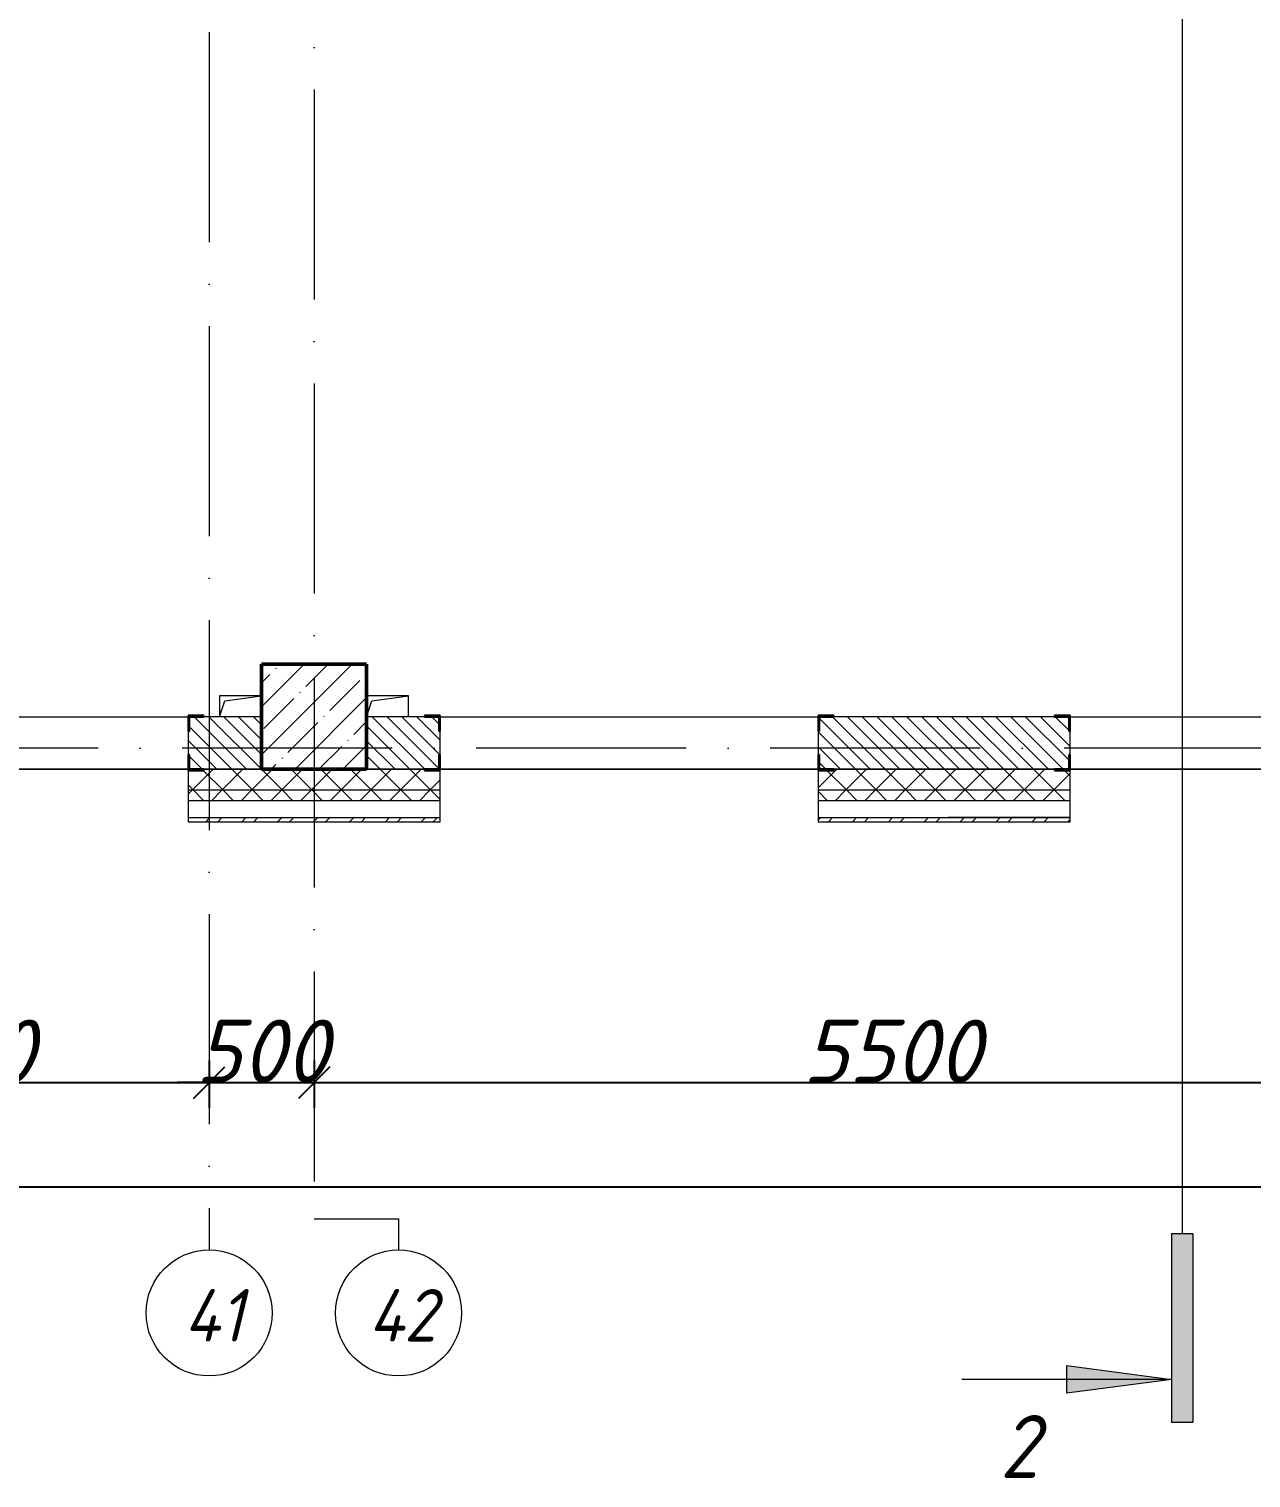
# Model space of a CAD drawing. Header units: millimetres. Extents: x -537608 to 253996, y -217170 to 186033.
# Drawn here: x -122543 to -116724, y 146346 to 153246 of the extents above; entities that cross this region are included whole.
import ezdxf

# ---------------------------------------------------------------- set-up
doc = ezdxf.new("R2010")
doc.units = ezdxf.units.MM
doc.linetypes.add('50_200_ШТРИХ_1Т_ш5_п1_п1_', pattern=[1400, 1000, -200, 0, -200])
for name, color, linetype, lineweight in [('A-____-____-DIMS', 7, 'Continuous', 9), ('A-GENM-____-MCUT', 7, 'Continuous', 25), ('A-GENM-____-OTLN', 7, 'Continuous', 9), ('A-GENM-____-OTLN-1', 7, 'Continuous', 25), ('A-WALL-____-MCUT', 7, 'Continuous', 13), ('A-WALL-____-MCUT-1', 7, 'Continuous', 9), ('A-WALL-____-OTLN', 7, 'Continuous', 9), ('A-WALL-____-PATT-1', 7, 'Continuous', 9), ('A-WALL-FNSH-MCUT-1', 7, 'Continuous', 9), ('G-____-____-SYMB', 7, 'Continuous', 9), ('S-COLS-____-MCUT', 7, 'Continuous', 50), ('S-COLS-____-OTLN', 7, 'Continuous', 9), ('S-GRID-____-IDEN', 7, 'Continuous', 9), ('S-GRID-____-OTLN', 7, 'Continuous', 9), ('S-GRID-____-OTLN-1', 7, '50_200_ШТРИХ_1Т_ш5_п1_п1_', 9)]:
    doc.layers.add(name, color=color, linetype=linetype, lineweight=lineweight)
doc.layers.add('G-____-____-SYMB-1', color=9, linetype='Continuous', lineweight=9, true_color=0x808080)
doc.styles.add('ISOCPEUR_I', font='isocpeui.ttf', dxfattribs={"height": 300})
doc.styles.add('ISOCPEUR_I_10', font='isocpeui.ttf', dxfattribs={"width": 0.9, "height": 180})
doc.styles.add('ISOCPEUR_I_9', font='isocpeui.ttf', dxfattribs={"width": 0.9, "height": 250})
doc.dimstyles.new('ISO-2_5_0_9К_БОЛЬШОЙ_ОСИ', dxfattribs={"dimscale": 304.8, "dimtxt": 248.995294, "dimasz": 0.492126, "dimexe": 0.393701, "dimexo": 0, "dimgap": 0, "dimtad": 1, "dimdec": 0, "dimzin": 0, "dimdsep": 46, "dimtxsty": 'ISOCPEUR_I', "dimblk1": 'OBLIQUE', "dimblk2": 'OBLIQUE', "dimsah": 1, "dimcen": 0.09, "dimdle": 0.393701, "dimazin": 0, "dimtfac": 1, "dimtdec": 4, "dimtix": 1, "dimtmove": 0, "dimatfit": 3, "dimfxl": 1, "dimtvp": 1, "dimtolj": 1, "dimtzin": 0, "dimarcsym": 2})
pattern_1 = [(45, (-178684.97, 94540.11), (-70.71068, 70.71068), []), (135, (-178684.97, 94540.11), (-70.71068, -70.71068), [])]
pattern_2 = [(135, (-178684.97, 94540.114), (-35.35534, -35.35534), [])]
pattern_3 = [(45, (-178684.97, 94540.11), (-85.53659, 85.53659), []), (45, (-178627.95, 94540.11), (-85.53659, 85.53659), [])]

# ---------------------------------------------------------------- blocks, each defined once
blk = doc.blocks.new('BSC_Колонна _Прямоугольная - 500х500-V62-АР1_План отверстий 3 этажа в осях 1-64_Ю-ЯЯ')
at = {"layer": 'S-COLS-____-OTLN'}
h = blk.add_hatch(dxfattribs=at)
h.set_pattern_fill('FP_70', color=256, style=0, pattern_type=2)
h.set_pattern_definition([(45, (-57500, -55431.04), (-114.04925, 114.04925), []), (45, (-57385.95, -55431.04), (-114.04925, 114.04925), [201.613, -40.323, 3.353, -36.97])])
h.paths.add_polyline_path([(-250, -250), (250, -250), (250, 250), (-250, 250), (-250, 177.9)], flags=0)
at = {"layer": 'S-COLS-____-MCUT'}
for p, q in [((250, 250), (-250, 250)), ((-250, 250), (-250, -250)), ((250, -250), (250, 250)), ((-250, -250), (250, -250))]:
    blk.add_line(p, q, dxfattribs=at)
blk = doc.blocks.new('Фахверк_СКБ_Уголок - 250_2700-27497298-АР1_План отверстий 3 этажа в осях 1-64_Ю-ЯЯ')
at = {"layer": 'A-GENM-____-MCUT'}
for p, q in [((200, 181), (125, 181)), ((125, 181), (125, 106)), ((131, 106), (131, 175)), ((131, 175), (200, 175)), ((200, 175), (200, 181)), ((125, 106), (131, 106)), ((131, -6), (125, -6)), ((125, -6), (125, -81)), ((131, -75), (131, -6)), ((125, -81), (200, -81)), ((200, -75), (131, -75)), ((200, -81), (200, -75))]:
    blk.add_line(p, q, dxfattribs=at)
blk = doc.blocks.new('AR_Отверстие прямоугольное _в плите_ - AR_Отверстие прямоугольное _в плите_-V178-АР1_План отверстий 3 этажа в осях 1-64_Ю-ЯЯ')
at = {"layer": 'A-GENM-____-OTLN'}
for p, q in [((100, 50), (-100, 50)), ((-100, -50), (-75, 25)), ((-75, 25), (100, 50)), ((100, -50), (100, 50))]:
    blk.add_line(p, q, dxfattribs=at)
blk = doc.blocks.new('AR_Отверстие прямоугольное _в плите_ - AR_Отверстие прямоугольное _в плите_-V185-АР1_План отверстий 3 этажа в осях 1-64_Ю-ЯЯ')
at = {"layer": 'A-GENM-____-OTLN'}
for p, q in [((100, 50), (-100, 50)), ((-100, 50), (-100, -50)), ((-100, -50), (-75, 25)), ((-75, 25), (100, 50))]:
    blk.add_line(p, q, dxfattribs=at)
blk = doc.blocks.new('Ось сетки - Круг_Ø6_00__ISO-2_5_0_9K_-25732049-АР1_План отверстий 3 этажа в осях 1-64_Ю-ЯЯ')
at = {"layer": 'S-GRID-____-IDEN'}
blk.add_circle((0, 0), 3, dxfattribs=at)
blk = doc.blocks.new('Разрез - Концевая часть разреза-18266132-АР1_План отверстий 3 этажа в осях 1-64_Ю-ЯЯ')
at = {"layer": 'G-____-____-SYMB'}
for points in [[(0, 0.5), (0, -0.5), (-9, -0.5), (-9, 0.5)], [(-6.292, -5.5), (-7.609, -5.5), (-6.95, -0.5)]]:
    blk.add_hatch(color=256, dxfattribs=at).paths.add_polyline_path(points, flags=0)
for p, q in [((0, 0.5), (-9, 0.5)), ((-9, 0.5), (-9, -0.5)), ((0, -0.5), (0, 0.5)), ((-9, -0.5), (0, -0.5)), ((-6.95, -0.5), (-7.609, -5.5)), ((-6.95, -0.5), (-6.95, -10.5)), ((-6.292, -5.5), (-6.95, -0.5)), ((-7.609, -5.5), (-6.292, -5.5))]:
    blk.add_line(p, q, dxfattribs=at)
blk = doc.blocks.new('_Oblique')
at = {"color": 0, "linetype": 'ByBlock', "lineweight": -2}
blk.add_line((-0.5, -0.5), (0.5, 0.5), dxfattribs=at)
blk = doc.blocks.new('*D933')
at = {"layer": 'A-____-____-DIMS', "color": 0, "lineweight": -2, "transparency": 16777216}
for p, q in [((-124185, 148334.6), (-124185, 148108.6)), ((-121685, 148334.6), (-121685, 148108.6)), ((-124305, 148228.6), (-121565, 148228.6))]:
    blk.add_line(p, q, dxfattribs=at)
at = {"layer": 'Defpoints', "color": 0, "transparency": 16777216}
for p in [(-124185, 148334.6), (-121685, 148334.6), (-121685, 148228.6)]:
    blk.add_point(p, dxfattribs=at)
at = {"layer": 'A-____-____-DIMS', "color": 0, "lineweight": -2, "transparency": 16777216, "xscale": 150, "yscale": 150, "zscale": 150, "rotation": 180}
blk.add_blockref('_Oblique', (-124185, 148228.6), dxfattribs=at)
at = {"layer": 'A-____-____-DIMS', "color": 0, "lineweight": -2, "transparency": 16777216, "xscale": 150, "yscale": 150, "zscale": 150}
blk.add_blockref('_Oblique', (-121685, 148228.6), dxfattribs=at)
at = {"layer": 'A-____-____-DIMS', "color": 0, "transparency": 16777216, "insert": (-122935, 148378.6), "char_height": 300, "width": 758.478, "attachment_point": 5, "style": 'ISOCPEUR_I'}
blk.add_mtext('\\A1;2500', dxfattribs=at)
blk = doc.blocks.new('*D934')
at = {"layer": 'A-____-____-DIMS', "color": 0, "lineweight": -2, "transparency": 16777216}
for p, q in [((-121685, 148334.6), (-121685, 148108.6)), ((-121185, 148334.6), (-121185, 148108.6)), ((-121685, 148228.6), (-121835, 148228.6)), ((-121685, 148228.6), (-121185, 148228.6)), ((-121185, 148228.6), (-121035, 148228.6))]:
    blk.add_line(p, q, dxfattribs=at)
at = {"layer": 'Defpoints', "color": 0, "transparency": 16777216}
for p in [(-121685, 148334.6), (-121185, 148334.6), (-121185, 148228.6)]:
    blk.add_point(p, dxfattribs=at)
at = {"layer": 'A-____-____-DIMS', "color": 0, "lineweight": -2, "transparency": 16777216, "xscale": 150, "yscale": 150, "zscale": 150}
blk.add_blockref('_Oblique', (-121685, 148228.6), dxfattribs=at)
at = {"layer": 'A-____-____-DIMS', "color": 0, "lineweight": -2, "transparency": 16777216, "xscale": 150, "yscale": 150, "zscale": 150, "rotation": 180}
blk.add_blockref('_Oblique', (-121185, 148228.6), dxfattribs=at)
at = {"layer": 'A-____-____-DIMS', "color": 0, "transparency": 16777216, "insert": (-121435, 148378.6), "char_height": 300, "width": 568.858, "attachment_point": 5, "style": 'ISOCPEUR_I'}
blk.add_mtext('\\A1;500', dxfattribs=at)
blk = doc.blocks.new('*D935')
at = {"layer": 'A-____-____-DIMS', "color": 0, "lineweight": -2, "transparency": 16777216}
for p, q in [((-121185, 148334.6), (-121185, 148108.6)), ((-115685, 148334.6), (-115685, 148108.6)), ((-121305, 148228.6), (-115565, 148228.6))]:
    blk.add_line(p, q, dxfattribs=at)
at = {"layer": 'Defpoints', "color": 0, "transparency": 16777216}
for p in [(-121185, 148334.6), (-115685, 148334.6), (-115685, 148228.6)]:
    blk.add_point(p, dxfattribs=at)
at = {"layer": 'A-____-____-DIMS', "color": 0, "lineweight": -2, "transparency": 16777216, "xscale": 150, "yscale": 150, "zscale": 150, "rotation": 180}
blk.add_blockref('_Oblique', (-121185, 148228.6), dxfattribs=at)
at = {"layer": 'A-____-____-DIMS', "color": 0, "lineweight": -2, "transparency": 16777216, "xscale": 150, "yscale": 150, "zscale": 150}
blk.add_blockref('_Oblique', (-115685, 148228.6), dxfattribs=at)
at = {"layer": 'A-____-____-DIMS', "color": 0, "transparency": 16777216, "insert": (-118435, 148378.6), "char_height": 300, "width": 758.478, "attachment_point": 5, "style": 'ISOCPEUR_I'}
blk.add_mtext('\\A1;5500', dxfattribs=at)
blk = doc.blocks.new('*D1005')
at = {"layer": 'A-____-____-DIMS', "color": 0, "lineweight": -2, "transparency": 16777216}
for p, q in [((-181035, 147837.8), (-181035, 147611.8)), ((-107635, 147837.8), (-107635, 147611.8)), ((-181155, 147731.8), (-107515, 147731.8))]:
    blk.add_line(p, q, dxfattribs=at)
at = {"layer": 'Defpoints', "color": 0, "transparency": 16777216}
for p in [(-181035, 147837.8), (-107635, 147837.8), (-107635, 147731.8)]:
    blk.add_point(p, dxfattribs=at)
at = {"layer": 'A-____-____-DIMS', "color": 0, "lineweight": -2, "transparency": 16777216, "xscale": 150, "yscale": 150, "zscale": 150, "rotation": 180}
blk.add_blockref('_Oblique', (-181035, 147731.8), dxfattribs=at)
at = {"layer": 'A-____-____-DIMS', "color": 0, "lineweight": -2, "transparency": 16777216, "xscale": 150, "yscale": 150, "zscale": 150}
blk.add_blockref('_Oblique', (-107635, 147731.8), dxfattribs=at)
at = {"layer": 'A-____-____-DIMS', "color": 0, "transparency": 16777216, "insert": (-144335, 147883.7), "char_height": 300, "width": 971.082, "attachment_point": 5, "style": 'ISOCPEUR_I'}
blk.add_mtext('\\A1;73400', dxfattribs=at)

msp = doc.modelspace()

# ---------------------------------------------------------------- hatches: boundary and pattern name
at = {"layer": 'A-WALL-____-PATT-1'}
h = msp.add_hatch(dxfattribs=at)
h.set_pattern_fill('FP_9', color=256, style=0, pattern_type=2)
h.set_pattern_definition(pattern_2)
h.paths.add_polyline_path([(-123934.9702, 149721.1558), (-123590.9702, 149721.1558), (-123590.9702, 149790.1558), (-123584.9702, 149790.1558), (-123584.9702, 149902.1558), (-123590.9702, 149902.1558), (-123590.9702, 149971.1558), (-123934.9702, 149971.1558)], flags=0)
h.paths.add_polyline_path([(-121434.9702, 149721.1558), (-121434.9702, 149971.1558), (-121778.9702, 149971.1558), (-121778.9702, 149902.1558), (-121784.9702, 149902.1558), (-121784.9702, 149790.1558), (-121778.9702, 149790.1558), (-121778.9702, 149721.1558), (-121709.9702, 149721.1558)], flags=0)
h = msp.add_hatch(dxfattribs=at)
h.set_pattern_fill('FP_9', color=256, style=0, pattern_type=2)
h.set_pattern_definition(pattern_2)
h.paths.add_polyline_path([(-115778.9702, 149721.1558), (-115434.9702, 149721.1558), (-115434.9702, 149971.1558), (-115778.9702, 149971.1558), (-115778.9702, 149902.1558), (-115784.9702, 149902.1558), (-115784.9702, 149790.1558), (-115778.9702, 149790.1558)], flags=0)
h.paths.add_polyline_path([(-117659.9702, 149721.1558), (-117590.9702, 149721.1558), (-117590.9702, 149790.1558), (-117584.9702, 149790.1558), (-117584.9702, 149902.1558), (-117590.9702, 149902.1558), (-117590.9702, 149971.1558), (-118778.9702, 149971.1558), (-118778.9702, 149902.1558), (-118784.9702, 149902.1558), (-118784.9702, 149790.1558), (-118778.9702, 149790.1558), (-118778.9702, 149721.1558), (-118605.2104, 149721.1558)], flags=0)
h.paths.add_polyline_path([(-120590.9702, 149721.1558), (-120590.9702, 149790.1558), (-120584.9702, 149790.1558), (-120584.9702, 149902.1558), (-120590.9702, 149902.1558), (-120590.9702, 149971.1558), (-120934.9702, 149971.1558), (-120934.9702, 149721.1558), (-120659.9702, 149721.1558)], flags=0)
h = msp.add_hatch(dxfattribs=at)
h.set_pattern_fill('FP_4', color=256, style=0, pattern_type=2)
h.set_pattern_definition(pattern_1)
h.paths.add_polyline_path([(-104465.4961, 149621.1558), (-104384.9702, 149621.1558), (-104384.9702, 149721.1558), (-110734.9702, 149721.1558), (-110734.9702, 149621.1558), (-108000.4246, 149621.1558)], flags=0)
h.paths.add_polyline_path([(-115070.2818, 149621.1558), (-114684.9702, 149621.1558), (-114684.9702, 149715.1558), (-114759.9702, 149715.1558), (-114759.9702, 149721.1558), (-115709.9702, 149721.1558), (-115709.9702, 149715.1558), (-115784.9702, 149715.1558), (-115784.9702, 149621.1558), (-115434.9702, 149621.1558)], flags=0)
h.paths.add_polyline_path([(-113302.8175, 149621.1558), (-111734.9702, 149621.1558), (-111734.9702, 149721.1558), (-113609.9702, 149721.1558), (-113609.9702, 149715.1558), (-113684.9702, 149715.1558), (-113684.9702, 149621.1558)], flags=0)
h.paths.add_polyline_path([(-118709.9702, 149621.1558), (-117584.9702, 149621.1558), (-117584.9702, 149715.1558), (-117659.9702, 149715.1558), (-117659.9702, 149721.1558), (-118709.9702, 149721.1558), (-118709.9702, 149715.1558), (-118784.9702, 149715.1558), (-118784.9702, 149621.1558), (-118778.9702, 149621.1558)], flags=0)
h.paths.add_polyline_path([(-120584.9702, 149621.1558), (-120584.9702, 149715.1558), (-120659.9702, 149715.1558), (-120659.9702, 149721.1558), (-121709.9702, 149721.1558), (-121709.9702, 149715.1558), (-121784.9702, 149715.1558), (-121784.9702, 149621.1558), (-121256.4068, 149621.1558)], flags=0)
h.paths.add_polyline_path([(-124709.9702, 149621.1558), (-123584.9702, 149621.1558), (-123584.9702, 149715.1558), (-123659.9702, 149715.1558), (-123659.9702, 149721.1558), (-124709.9702, 149721.1558), (-124709.9702, 149715.1558), (-124784.9702, 149715.1558), (-124784.9702, 149621.1558)], flags=0)
h.paths.add_polyline_path([(-126659.9702, 149621.1558), (-126584.9702, 149621.1558), (-126584.9702, 149715.1558), (-126659.9702, 149715.1558), (-126659.9702, 149721.1558), (-127709.9702, 149721.1558), (-127709.9702, 149715.1558), (-127784.9702, 149715.1558), (-127784.9702, 149621.1558), (-127442.5318, 149621.1558)], flags=0)
h.paths.add_polyline_path([(-130434.9702, 149621.1558), (-129584.9702, 149621.1558), (-129584.9702, 149715.1558), (-129659.9702, 149715.1558), (-129659.9702, 149721.1558), (-130709.9702, 149721.1558), (-130709.9702, 149715.1558), (-130784.9702, 149715.1558), (-130784.9702, 149621.1558), (-130709.9702, 149621.1558)], flags=0)
h.paths.add_polyline_path([(-132744.9247, 149621.1558), (-132584.9702, 149621.1558), (-132584.9702, 149715.1558), (-132659.9702, 149715.1558), (-132659.9702, 149721.1558), (-134259.9702, 149721.1558), (-134259.9702, 149715.1558), (-134334.9702, 149715.1558), (-134334.9702, 149621.1558), (-133628.6568, 149621.1558)], flags=0)
h.paths.add_polyline_path([(-136279.8532, 149621.1558), (-136134.9702, 149621.1558), (-136134.9702, 149715.1558), (-136209.9702, 149715.1558), (-136209.9702, 149721.1558), (-137259.9702, 149721.1558), (-137259.9702, 149715.1558), (-137334.9702, 149715.1558), (-137334.9702, 149621.1558)], flags=0)
h.paths.add_polyline_path([(-139134.9702, 149621.1558), (-139134.9702, 149715.1558), (-139209.9702, 149715.1558), (-139209.9702, 149721.1558), (-140259.9702, 149721.1558), (-140259.9702, 149715.1558), (-140334.9702, 149715.1558), (-140334.9702, 149621.1558), (-139814.7818, 149621.1558)], flags=0)
h.paths.add_polyline_path([(-142465.9782, 149621.1558), (-142134.9702, 149621.1558), (-142134.9702, 149715.1558), (-142209.9702, 149715.1558), (-142209.9702, 149721.1558), (-143259.9702, 149721.1558), (-143259.9702, 149715.1558), (-143334.9702, 149715.1558), (-143334.9702, 149621.1558), (-142907.8443, 149621.1558)], flags=0)
h.paths.add_polyline_path([(-146259.9702, 149621.1558), (-145134.9702, 149621.1558), (-145134.9702, 149715.1558), (-145209.9702, 149715.1558), (-145209.9702, 149721.1558), (-146259.9702, 149721.1558), (-146259.9702, 149715.1558), (-146334.9702, 149715.1558), (-146334.9702, 149621.1558), (-146328.9702, 149621.1558)], flags=0)
h.paths.add_polyline_path([(-149334.9702, 149621.1558), (-148134.9702, 149621.1558), (-148134.9702, 149715.1558), (-148209.9702, 149715.1558), (-148209.9702, 149721.1558), (-149259.9702, 149721.1558), (-149259.9702, 149715.1558), (-149334.9702, 149715.1558)], flags=0)
h.paths.add_polyline_path([(-151134.9702, 149621.1558), (-151134.9702, 149715.1558), (-151209.9702, 149715.1558), (-151209.9702, 149721.1558), (-152259.9702, 149721.1558), (-152259.9702, 149715.1558), (-152334.9702, 149715.1558), (-152334.9702, 149621.1558), (-151303.2997, 149621.1558)], flags=0)
h.paths.add_polyline_path([(-155259.9702, 149621.1558), (-154134.9702, 149621.1558), (-154134.9702, 149715.1558), (-154209.9702, 149715.1558), (-154209.9702, 149721.1558), (-155259.9702, 149721.1558), (-155259.9702, 149715.1558), (-155334.9702, 149715.1558), (-155334.9702, 149621.1558), (-155328.9702, 149621.1558)], flags=0)
h.paths.add_polyline_path([(-157134.9702, 149621.1558), (-157134.9702, 149715.1558), (-157209.9702, 149715.1558), (-157209.9702, 149721.1558), (-158259.9702, 149721.1558), (-158259.9702, 149715.1558), (-158334.9702, 149715.1558), (-158334.9702, 149621.1558), (-157209.9702, 149621.1558)], flags=0)
h.paths.add_polyline_path([(-160484.9702, 149621.1558), (-160134.9702, 149621.1558), (-160134.9702, 149715.1558), (-160209.9702, 149715.1558), (-160209.9702, 149721.1558), (-161259.9702, 149721.1558), (-161259.9702, 149715.1558), (-161334.9702, 149715.1558), (-161334.9702, 149621.1558), (-160984.9702, 149621.1558)], flags=0)
h.paths.add_polyline_path([(-162334.9702, 149621.1558), (-162334.9702, 149715.1558), (-162409.9702, 149715.1558), (-162409.9702, 149721.1558), (-172134.9702, 149721.1558), (-172134.9702, 149621.1558), (-162791.8175, 149621.1558)], flags=0)
h.paths.add_polyline_path([(-173134.9702, 149621.1558), (-173134.9702, 149721.1558), (-181134.9702, 149721.1558), (-181134.9702, 149621.1558), (-175164.0676, 149621.1558)], flags=0)
h = msp.add_hatch(dxfattribs=at)
h.set_pattern_fill('FP_4', color=256, style=0, pattern_type=2)
h.set_pattern_definition(pattern_1)
h.paths.add_polyline_path([(-104384.9702, 149571.1558), (-104384.9702, 149621.1558), (-110734.9702, 149621.1558), (-110734.9702, 149571.1558), (-104465.4961, 149571.1558)], flags=0)
h.paths.add_polyline_path([(-111734.9702, 149571.1558), (-111734.9702, 149621.1558), (-113684.9702, 149621.1558), (-113684.9702, 149571.1558), (-113302.8175, 149571.1558)], flags=0)
h.paths.add_polyline_path([(-117584.9702, 149571.1558), (-117584.9702, 149621.1558), (-118784.9702, 149621.1558), (-118784.9702, 149571.1558), (-118605.2104, 149571.1558)], flags=0)
h.paths.add_polyline_path([(-115070.2818, 149571.1558), (-114684.9702, 149571.1558), (-114684.9702, 149621.1558), (-115784.9702, 149621.1558), (-115784.9702, 149571.1558)], flags=0)
h.paths.add_polyline_path([(-121256.4068, 149571.1558), (-120584.9702, 149571.1558), (-120584.9702, 149621.1558), (-121784.9702, 149621.1558), (-121784.9702, 149571.1558)], flags=0)
h.paths.add_polyline_path([(-123584.9702, 149571.1558), (-123584.9702, 149621.1558), (-124784.9702, 149621.1558), (-124784.9702, 149571.1558), (-123907.6032, 149571.1558)], flags=0)
h.paths.add_polyline_path([(-126584.9702, 149571.1558), (-126584.9702, 149621.1558), (-127784.9702, 149621.1558), (-127784.9702, 149571.1558), (-127442.5318, 149571.1558)], flags=0)
h.paths.add_polyline_path([(-129584.9702, 149571.1558), (-129584.9702, 149621.1558), (-130784.9702, 149621.1558), (-130784.9702, 149571.1558), (-130093.7282, 149571.1558)], flags=0)
h.paths.add_polyline_path([(-132584.9702, 149571.1558), (-132584.9702, 149621.1558), (-134334.9702, 149621.1558), (-134334.9702, 149571.1558), (-132744.9247, 149571.1558)], flags=0)
h.paths.add_polyline_path([(-136134.9702, 149571.1558), (-136134.9702, 149621.1558), (-137334.9702, 149621.1558), (-137334.9702, 149571.1558), (-136279.8532, 149571.1558)], flags=0)
h.paths.add_polyline_path([(-139134.9702, 149571.1558), (-139134.9702, 149621.1558), (-140334.9702, 149621.1558), (-140334.9702, 149571.1558), (-139814.7818, 149571.1558)], flags=0)
h.paths.add_polyline_path([(-142134.9702, 149571.1558), (-142134.9702, 149621.1558), (-143334.9702, 149621.1558), (-143334.9702, 149571.1558), (-142465.9782, 149571.1558)], flags=0)
h.paths.add_polyline_path([(-146334.9702, 149571.1558), (-145134.9702, 149571.1558), (-145134.9702, 149621.1558), (-146334.9702, 149621.1558)], flags=0)
h.paths.add_polyline_path([(-148652.1032, 149571.1558), (-148134.9702, 149571.1558), (-148134.9702, 149621.1558), (-149334.9702, 149621.1558), (-149334.9702, 149571.1558)], flags=0)
h.paths.add_polyline_path([(-151303.2997, 149571.1558), (-151134.9702, 149571.1558), (-151134.9702, 149621.1558), (-152334.9702, 149621.1558), (-152334.9702, 149571.1558), (-152187.0318, 149571.1558)], flags=0)
h.paths.add_polyline_path([(-154134.9702, 149571.1558), (-154134.9702, 149621.1558), (-155334.9702, 149621.1558), (-155334.9702, 149571.1558), (-154838.2282, 149571.1558)], flags=0)
h.paths.add_polyline_path([(-157489.4247, 149571.1558), (-157134.9702, 149571.1558), (-157134.9702, 149621.1558), (-158334.9702, 149621.1558), (-158334.9702, 149571.1558)], flags=0)
h.paths.add_polyline_path([(-160140.6211, 149571.1558), (-160134.9702, 149571.1558), (-160134.9702, 149621.1558), (-161334.9702, 149621.1558), (-161334.9702, 149571.1558), (-161024.3533, 149571.1558)], flags=0)
h.paths.add_polyline_path([(-162791.8175, 149571.1558), (-162334.9702, 149571.1558), (-162334.9702, 149621.1558), (-172134.9702, 149621.1558), (-172134.9702, 149571.1558), (-164559.2818, 149571.1558)], flags=0)
h.paths.add_polyline_path([(-173134.9702, 149571.1558), (-173134.9702, 149621.1558), (-181234.9702, 149621.1558), (-181234.9702, 149571.1558), (-175164.0676, 149571.1558)], flags=0)
h = msp.add_hatch(dxfattribs=at)
h.set_pattern_fill('FP_6', color=256, style=0, pattern_type=2)
h.set_pattern_definition(pattern_3)
h.paths.add_polyline_path([(-118605.2104, 149471.1558), (-118164.9702, 149471.1558), (-118164.9702, 149491.1558), (-118784.9702, 149491.1558), (-118784.9702, 149471.1558)], flags=0)
h.paths.add_polyline_path([(-120584.9702, 149471.1558), (-120584.9702, 149491.1558), (-121784.9702, 149491.1558), (-121784.9702, 149471.1558), (-121256.4068, 149471.1558)], flags=0)
h.paths.add_polyline_path([(-124784.9702, 149471.1558), (-123584.9702, 149471.1558), (-123584.9702, 149491.1558), (-124784.9702, 149491.1558)], flags=0)
h.paths.add_polyline_path([(-126584.9702, 149471.1558), (-126584.9702, 149491.1558), (-127784.9702, 149491.1558), (-127784.9702, 149471.1558), (-127442.5318, 149471.1558)], flags=0)
h.paths.add_polyline_path([(-130093.7282, 149471.1558), (-129584.9702, 149471.1558), (-129584.9702, 149491.1558), (-130784.9702, 149491.1558), (-130784.9702, 149471.1558)], flags=0)
h.paths.add_polyline_path([(-132584.9702, 149471.1558), (-132584.9702, 149491.1558), (-133449.9702, 149491.1558), (-133449.9702, 149471.1558), (-132744.9247, 149471.1558)], flags=0)
h = msp.add_hatch(dxfattribs=at)
h.set_pattern_fill('FP_6', color=256, style=0, pattern_type=2)
h.set_pattern_definition(pattern_3)
h.paths.add_polyline_path([(-104484.9702, 149471.1558), (-104484.9702, 149491.1558), (-110734.9702, 149491.1558), (-110734.9702, 149471.1558), (-108000.4246, 149471.1558)], flags=0)
h.paths.add_polyline_path([(-111734.9702, 149471.1558), (-111734.9702, 149491.1558), (-113684.9702, 149491.1558), (-113684.9702, 149471.1558), (-113302.8175, 149471.1558)], flags=0)
h.paths.add_polyline_path([(-115784.9702, 149471.1558), (-114684.9702, 149471.1558), (-114684.9702, 149491.1558), (-115784.9702, 149491.1558)], flags=0)
h.paths.add_polyline_path([(-118164.9702, 149471.1558), (-117584.9702, 149471.1558), (-117584.9702, 149491.1558), (-118164.9702, 149491.1558)], flags=0)

# ---------------------------------------------------------------- linework, layer by layer
at = {"layer": 'A-WALL-____-MCUT'}
for p, q in [((-121434.9702, 149971.1558), (-121709.9702, 149971.1558)), ((-120659.9702, 149971.1558), (-120934.9702, 149971.1558)), ((-117659.9702, 149971.1558), (-118709.9702, 149971.1558)), ((-121784.9702, 149902.1558), (-121784.9702, 149790.1558)), ((-120584.9702, 149790.1558), (-120584.9702, 149902.1558)), ((-118784.9702, 149902.1558), (-118784.9702, 149790.1558)), ((-117584.9702, 149790.1558), (-117584.9702, 149902.1558)), ((-121784.9702, 149715.1558), (-121784.9702, 149491.1558)), ((-120584.9702, 149491.1558), (-120584.9702, 149715.1558)), ((-118784.9702, 149715.1558), (-118784.9702, 149491.1558)), ((-117584.9702, 149491.1558), (-117584.9702, 149715.1558)), ((-121784.9702, 149491.1558), (-120584.9702, 149491.1558)), ((-118784.9702, 149491.1558), (-117584.9702, 149491.1558))]:
    msp.add_line(p, q, dxfattribs=at)
at = {"layer": 'A-WALL-____-MCUT-1'}
for p, q in [((-121434.9702, 149721.1558), (-121709.9702, 149721.1558)), ((-121709.9702, 149721.1558), (-121434.9702, 149721.1558)), ((-120659.9702, 149721.1558), (-120934.9702, 149721.1558)), ((-120934.9702, 149721.1558), (-120659.9702, 149721.1558)), ((-117659.9702, 149721.1558), (-118709.9702, 149721.1558)), ((-118709.9702, 149721.1558), (-117659.9702, 149721.1558)), ((-120584.9702, 149621.1558), (-121784.9702, 149621.1558)), ((-117584.9702, 149621.1558), (-118784.9702, 149621.1558)), ((-120584.9702, 149571.1558), (-121784.9702, 149571.1558)), ((-117584.9702, 149571.1558), (-118784.9702, 149571.1558))]:
    msp.add_line(p, q, dxfattribs=at)
at = {"layer": 'A-WALL-____-OTLN'}
for p, q in [((-123584.9702, 149971.1558), (-121784.9702, 149971.1558)), ((-120584.9702, 149971.1558), (-118784.9702, 149971.1558)), ((-117584.9702, 149971.1558), (-115784.9702, 149971.1558)), ((-123584.9702, 149721.1558), (-121784.9702, 149721.1558)), ((-121784.9702, 149721.1558), (-123584.9702, 149721.1558)), ((-120584.9702, 149721.1558), (-118784.9702, 149721.1558)), ((-118784.9702, 149721.1558), (-120584.9702, 149721.1558)), ((-117584.9702, 149721.1558), (-115784.9702, 149721.1558)), ((-115784.9702, 149721.1558), (-117584.9702, 149721.1558))]:
    msp.add_line(p, q, dxfattribs=at)
at = {"layer": 'A-WALL-FNSH-MCUT-1'}
for p, q in [((-121784.9702, 149491.1558), (-121784.9702, 149471.1558)), ((-121784.9702, 149471.1558), (-120584.9702, 149471.1558)), ((-120584.9702, 149471.1558), (-120584.9702, 149491.1558)), ((-118784.9702, 149491.1558), (-118784.9702, 149491.1558)), ((-118784.9702, 149491.1558), (-118784.9702, 149471.1558)), ((-118784.9702, 149471.1558), (-118164.9702, 149471.1558)), ((-117584.9702, 149491.1558), (-118164.9702, 149491.1558)), ((-118164.9702, 149471.1558), (-117584.9702, 149471.1558)), ((-117584.9702, 149471.1558), (-117584.9702, 149491.1558))]:
    msp.add_line(p, q, dxfattribs=at)
at = {"layer": 'G-____-____-SYMB-1'}
msp.add_line((-117050.6615, 181059.4137), (-117050.6615, 147510.4899), dxfattribs=at)
at = {"layer": 'S-GRID-____-OTLN'}
for p, q in [((-121184.9702, 147579.638), (-120783.2338, 147579.638)), ((-120783.2338, 147579.638), (-120783.2338, 147431.7016))]:
    msp.add_line(p, q, dxfattribs=at)
at = {"layer": 'S-GRID-____-OTLN-1'}
for p, q in [((-121684.9702, 185432.9652), (-121684.9702, 147431.7016)), ((-121184.9702, 185159.6174), (-121184.9702, 147579.638)), ((-74610.5636, 149821.1558), (-183353.7404, 149821.1558))]:
    msp.add_line(p, q, dxfattribs=at)

# ---------------------------------------------------------------- block references
at = {"layer": 'A-GENM-____-OTLN'}
for name, p in [('AR_Отверстие прямоугольное _в плите_ - AR_Отверстие прямоугольное _в плите_-V185-АР1_План отверстий 3 этажа в осях 1-64_Ю-ЯЯ', (-121534.9702, 150021.1558)), ('AR_Отверстие прямоугольное _в плите_ - AR_Отверстие прямоугольное _в плите_-V178-АР1_План отверстий 3 этажа в осях 1-64_Ю-ЯЯ', (-120834.9702, 150021.1558))]:
    msp.add_blockref(name, p, dxfattribs=at)
at = {"layer": 'A-GENM-____-OTLN-1'}
for p in [(-121909.9702, 149796.1558), (-118909.9702, 149796.1558)]:
    msp.add_blockref('Фахверк_СКБ_Уголок - 250_2700-27497298-АР1_План отверстий 3 этажа в осях 1-64_Ю-ЯЯ', p, dxfattribs=at)
at = {"layer": 'A-GENM-____-OTLN-1', "rotation": 180}
for p in [(-120459.9702, 149896.1558), (-117459.9702, 149896.1558)]:
    msp.add_blockref('Фахверк_СКБ_Уголок - 250_2700-27497298-АР1_План отверстий 3 этажа в осях 1-64_Ю-ЯЯ', p, dxfattribs=at)
at = {"layer": 'G-____-____-SYMB', "extrusion": (0, 0, -1), "xscale": 99.99999999999993, "yscale": 99.99999999999993, "zscale": 99.99999999999993, "rotation": 90.00000000000053}
msp.add_blockref('Разрез - Концевая часть разреза-18266132-АР1_План отверстий 3 этажа в осях 1-64_Ю-ЯЯ', (117050.6615, 147510.4899), dxfattribs=at)
at = {"layer": 'S-COLS-____-OTLN'}
msp.add_blockref('BSC_Колонна _Прямоугольная - 500х500-V62-АР1_План отверстий 3 этажа в осях 1-64_Ю-ЯЯ', (-121184.9702, 149971.1558), dxfattribs=at)
at = {"layer": 'S-GRID-____-IDEN', "xscale": 99.99999999999993, "yscale": 99.99999999999993, "zscale": 99.99999999999993, "rotation": 180}
for p in [(-121684.9702, 147131.7016), (-120783.2338, 147131.7016)]:
    msp.add_blockref('Ось сетки - Круг_Ø6_00__ISO-2_5_0_9K_-25732049-АР1_План отверстий 3 этажа в осях 1-64_Ю-ЯЯ', p, dxfattribs=at)

# ---------------------------------------------------------------- texts
at = {"layer": 'G-____-____-SYMB', "insert": (-117919.7612, 146645.6716), "char_height": 300, "width": 256.54, "attachment_point": 1, "style": 'ISOCPEUR_I_10'}
msp.add_mtext('\\fISOCPEUR|b0|i1|c204|p34|;2', dxfattribs=at)
at = {"layer": 'S-GRID-____-IDEN', "char_height": 250, "attachment_point": 1, "style": 'ISOCPEUR_I_9'}
for s, insert, width in [('41', (-121804.4919, 147245.6353), 367.974562), ('42', (-120926.6055, 147245.6353), 425.696062)]:
    msp.add_mtext(s, dxfattribs=dict(at, insert=insert, width=width))

# ---------------------------------------------------------------- dimensions: what is measured, and where the dimension line sits
at = {"layer": 'A-____-____-DIMS'}
for base, p1, p2, override, picture, middle in [((-121684.9702, 148228.5809), (-124184.9702, 148334.6469), (-121684.9702, 148334.6469), {"dimpost": '<>', "dimfxl": 2500}, '*D933', (-122934.9702, 148378.5809)), ((-121184.9702, 148228.5809), (-121684.9702, 148334.6469), (-121184.9702, 148334.6469), {"dimpost": '<>', "dimfxl": 500}, '*D934', (-121434.9702, 148378.5809)), ((-115684.9702, 148228.5809), (-121184.9702, 148334.6469), (-115684.9702, 148334.6469), {"dimpost": '<>', "dimfxl": 5500}, '*D935', (-118434.9702, 148378.5809)), ((-107634.9702, 147731.7806), (-181034.9702, 147837.8466), (-107634.9702, 147837.8466), {"dimpost": '<>', "dimfxl": 73400}, '*D1005', (-144334.9702, 147883.7124))]:
    dim = msp.add_linear_dim(base=base, p1=p1, p2=p2, dimstyle='ISO-2_5_0_9К_БОЛЬШОЙ_ОСИ', override=override, dxfattribs=at)
    dim.commit()
    dim.dimension.update_dxf_attribs({"geometry": picture, "text_midpoint": middle})

doc.saveas('drawing.dxf')
